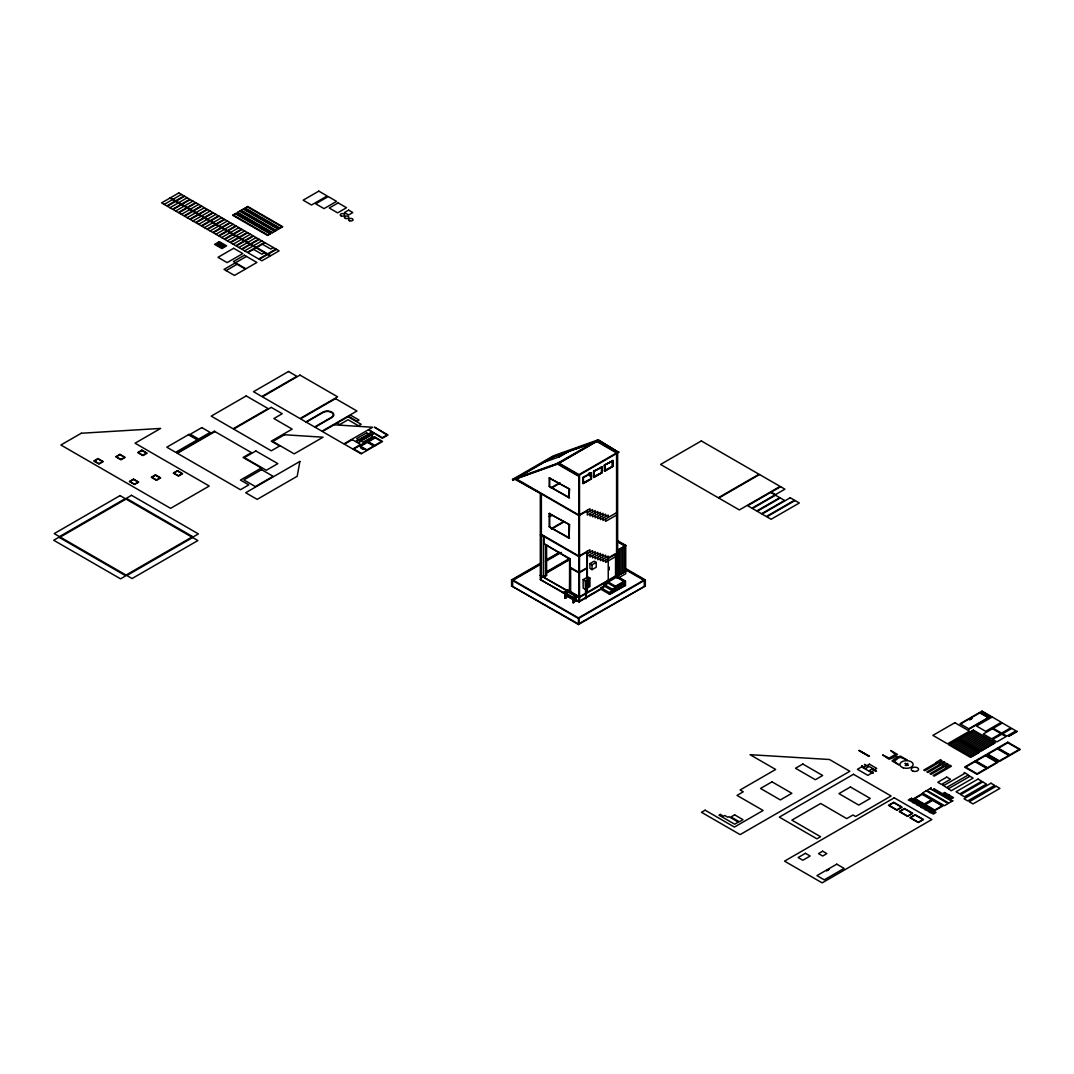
<?xml version="1.0" encoding="UTF-8"?>
<svg xmlns="http://www.w3.org/2000/svg" width="1074" height="1074" viewBox="0 0 1074 1074"><rect width="100%" height="100%" fill="white"/><g stroke="black" fill="none" stroke-linecap="round" stroke-linejoin="round"><path stroke-width="1.5" d="M587.33 510.231L587.33 515.05L595.171 510.539L595.171 512.942M592.553 514.459L592.553 516.862L600.393 512.338L600.393 514.755M595.171 515.359L595.171 517.775L603.011 513.251L603.011 515.654M597.788 516.258L597.788 518.675L605.615 514.151L605.615 516.567M600.393 517.171L600.393 519.588L608.233 515.064L608.233 517.467M603.011 518.071L603.011 520.487L616.583 512.647M164.188 204.409L172.552 199.576M173.075 199.281L181.425 194.448M169.934 207.725L178.297 202.892M178.821 202.597L187.171 197.764M175.68 211.041L184.043 206.208M184.567 205.913L192.917 201.093M181.425 214.357L189.789 209.537M190.313 209.229L198.663 204.409M187.171 217.673L195.535 212.853M196.059 212.545L204.409 207.725M192.917 220.989L201.281 216.169M201.805 215.861L210.155 211.041M198.663 224.305L207.027 219.485M207.55 219.177L215.901 214.357M204.409 227.634L212.773 222.801M213.296 222.506L221.647 217.673M210.155 230.95L218.519 226.117M219.042 225.822L227.393 220.989M215.901 234.266L224.265 229.433M224.788 229.138L233.152 224.305M221.647 237.582L230.011 232.749M230.534 232.454L238.898 227.634M219.566 245.127L218.519 245.718L216.424 244.523L217.472 243.919L219.848 245.409L218.747 245.745L219.593 245.261M227.393 240.898L235.756 236.079M236.28 235.77L244.644 230.95M222.694 246.926L221.647 247.53L219.566 246.322L220.613 245.718L222.989 247.221L221.888 247.544L222.721 247.06M233.152 244.214L241.502 239.395M242.026 239.086L250.39 234.266M238.898 247.53L247.248 242.711M247.772 242.402L256.136 237.582M244.644 250.846L252.994 246.027M253.518 245.718L261.881 240.898M235.501 262.768L246.47 256.431M226.09 270.608L237.059 264.271M264.486 252.659L261.881 254.162L253.518 249.343M273.373 247.53L270.755 249.047L262.405 244.214M177.371 453.295L214.988 431.587M305.862 421.921L322.75 412.174A6.498 3.759 0 0 1 331.933 412.174A6.498 3.759 0 0 1 331.933 417.491L315.058 427.224M306.278 422.163L323.167 412.416A5.907 3.41 0 0 1 331.517 412.416A5.907 3.41 0 0 1 331.517 417.249L314.642 426.996M557.554 464.075L512.862 480.065L512.54 479.407L553.285 455.873L598.111 439.843L618.678 452.329L577.933 475.849L557.554 464.089L557.366 463.377L598.111 439.843L618.678 452.329M512.862 480.065L553.607 456.531L598.299 440.555L557.554 464.089M587.33 551.848L578.98 556.681L540.84 534.664L540.84 493.637L514.714 479.165L553.499 456.92M558.816 456.974L567.703 451.845M568.347 451.617L559.46 456.745L544.625 462.048M549.203 477.957L569.569 489.113L569.045 497.866L549.203 486.401L549.203 477.957L569.569 489.113M549.203 486.401L569.569 497.557M550.962 487.797L559.648 482.79M551.486 488.093L560.172 483.085M512.54 479.407L557.366 463.377L577.933 475.245L618.678 451.724M582.9 477.5L591.25 473.285L591.25 478.709L583.41 483.233L582.9 477.5L591.25 473.285M593.6 471.325L601.964 467.096L601.964 472.533L594.123 477.057L593.6 471.325L601.964 467.096M604.313 465.136L612.677 460.921L612.677 466.344L604.837 470.868L604.313 465.136L612.677 460.921M582.9 482.938L591.25 478.709M593.6 476.749L601.964 472.533M604.313 470.573L612.677 466.344M549.203 513.547L569.569 524.703L569.045 538.275L549.203 526.824L549.203 513.547L569.569 524.703M551.982 514.956L549.15 516.594L552.506 515.265M549.203 526.824L569.569 537.98M616.583 575.382L578.98 597.09L540.316 575.382L569.569 592.271L570.093 558.789L543.981 543.712L543.981 536.476L540.84 534.664M551.486 528.515L563.058 521.83M551.486 529.12L564.508 521.602M587.33 510.835L578.98 515.654L515.238 478.87M587.33 512.647L592.553 509.626L592.553 512.043M543.981 543.712L569.569 559.098L569.569 592.271M616.583 515.064L605.615 521.387L605.615 518.984M625.404 568.401L645.326 579.906L645.326 585.934L578.456 624.544L511.586 585.934L511.586 579.906L541.457 562.655M545.726 560.185L559.326 552.345M541.256 563.38L512.634 579.906L512.634 585.934M545.538 560.897L559.849 552.64M512.634 580.51L541.256 563.984M545.538 561.501L561.286 552.412M511.586 585.934L578.98 624.236L578.98 618.208L512.11 579.598L512.11 585.639M546.585 571.757L569.569 558.493M545.673 572.885L570.294 558.681M545.699 573.476L570.294 559.272M543.457 576.59L546.585 575.382L546.585 544.666M546.585 575.382L543.457 577.194L543.457 536.168M540.316 579.598L573.758 598.299L577.933 596.486L573.758 598.903L540.316 579.598L540.316 493.946M587.33 556.077L595.171 551.553L595.171 553.969M589.948 563.622L594.123 561.205L596.218 562.414L596.218 567.233L592.043 569.65L589.948 568.441L589.948 563.622L592.043 564.817L596.218 562.414M586.807 567.837L578.98 572.361L570.093 567.233M616.583 550.653L625.726 545.364L625.726 573.717L617.899 578.242M586.807 568.441L578.98 572.966L570.616 568.146M616.583 551.244L625.726 545.968L617.188 541.041M608.233 557.889L615.55 553.66L615.55 576.59M616.583 553.66L603.011 561.501L603.011 559.098M616.583 556.077L605.615 562.414L605.615 559.997M583.155 579.598L587.854 576.886L589.948 578.094L589.948 586.538L585.249 589.25L583.155 588.042L583.155 579.598L585.249 580.806L589.948 578.094M567.488 589.854L563.3 592.875L567.488 589.854L577.933 595.882M568.012 591.358L564.87 593.17L564.87 598.003L565.917 598.003L565.917 593.17L573.234 597.399L573.758 602.527L573.758 600.111L565.394 595.291M568.522 591.667L565.394 593.479L565.394 598.299M586.028 583.974L587.075 583.37L587.075 580.953L586.028 581.558L586.136 584.363L586.968 583.585M588.122 582.766L589.156 582.162L589.156 579.759L588.122 580.349L588.216 583.155L589.062 582.377M564.87 598.003L565.917 598.003M567.488 596.486L568.012 596.795M586.028 587.599L587.075 586.995L587.075 584.578L586.028 585.182L586.136 587.988L586.968 587.196M568.012 591.962L575.315 596.191L575.839 601.319L576.362 596.191L572.711 597.694L573.234 602.823M573.234 598.003L576.362 596.191M573.234 599.816L575.839 598.903L573.758 600.111M578.98 597.694L616.583 575.986L625.471 581.115L625.471 585.33L609.804 594.378L600.916 589.25L600.916 587.747L606.837 584.323M617.375 575.53L625.726 571.314L616.583 576.59M572.711 602.527L573.758 602.527M575.315 601.01L576.362 601.01M604.058 584.431L612.932 589.559L612.932 591.062L604.058 585.934L604.058 584.431L616.583 577.194L624.947 582.014L612.408 589.25L612.408 590.767M578.98 601.319L605.011 586.283M574.684 599.44L578.98 601.923L602.648 588.257M585.249 580.806L585.773 598.607L586.283 588.471M616.06 586.538L616.06 587.747L607.186 582.618L607.186 581.41L616.06 586.538L625.471 581.115M612.932 589.559L616.06 587.747M624.947 583.518L609.28 592.566L609.28 594.083L625.471 585.33M600.916 587.747L609.804 592.875L612.932 591.062M645.326 579.906L578.456 618.503L511.586 579.906M578.456 623.94L644.803 586.243L644.803 580.202L625.672 569.166M960.465 723.997L979.783 712.841L988.147 717.66L968.815 728.816M980.844 713.431L983.448 711.928M982.415 714.344L985.019 712.841M983.985 715.244L986.576 713.74M985.543 716.143L988.147 714.64M987.113 717.056L989.718 715.553M924.284 804.601L932.648 799.768M553.379 456.853L597.265 441.159M552.855 457.148L596.741 441.468L617.107 453.228L617.107 576.563M514.714 479.165L559.124 463.176L579.504 474.936L579.504 601.615L574.63 598.809M540.316 534.959L541.363 534.959M540.316 575.382L541.363 575.382M247.248 206.812L282.247 227.03M245.154 208.02L280.166 228.225M243.328 209.081L278.327 229.286M241.247 210.289L276.246 230.494M239.677 211.189L274.675 231.393M237.582 212.397L272.581 232.602M235.233 213.753L270.232 233.957M233.152 214.961L268.151 235.166M588.418 473.459L591.156 475.03M588.821 474.292L591.68 475.943M578.98 475.245L558.413 463.377L597.077 441.052L617.631 452.919L617.631 577.933M972.346 730.709L994.282 743.369M970.775 731.609L992.725 744.282M997.316 748.202L1009.855 755.438M969.204 732.522L991.154 745.181M967.647 733.421L989.584 746.094M966.076 734.321L988.013 746.994M964.506 735.234L986.456 747.893M962.948 736.133L984.885 748.806M515.882 478.628L578.98 515.064L589.948 508.727L589.948 511.13M961.378 737.046L983.314 749.706M959.807 737.945L981.743 750.619M617.188 540.437L625.726 545.364M616.664 541.336L625.202 546.277M956.276 740.281L978.226 752.955M954.719 741.181L976.655 753.854M953.148 742.094L975.085 754.754M951.577 742.993L973.514 755.666M950.007 743.906L971.957 756.566M975.004 761.077L987.543 768.313M625.672 569.77L644.279 580.51M616.06 576.282L624.947 581.41M541.363 534.355L578.98 556.077L589.948 549.74L589.948 552.157M366.878 441.468L374.719 445.992M359.038 445.992L366.878 450.516M353.816 449.013L361.656 453.537M858.985 750.619L868.906 756.338M188.406 434.728L197.28 439.857M558.936 462.464L559.124 463.176M644.279 585.934L644.279 579.906L578.456 617.912L578.456 624.544M625.202 545.673L625.202 571.61M624.947 585.639L624.947 580.806L615.55 586.243L615.55 587.438M624.289 546.8L624.289 572.133M622.732 547.713L622.732 573.046M621.161 548.613L621.161 573.946M619.591 549.512L619.591 574.845M618.02 550.425L618.02 575.758M616.583 452.919L616.583 577.933M612.153 460.612L612.153 466.049M609.804 592.875L609.804 594.378M608.233 580.806L608.233 556.077L600.393 560.601L600.393 558.185M605.615 557.581L605.615 555.177L597.788 559.702L597.788 557.285M604.837 465.445L604.837 470.868M603.011 556.681L603.011 554.265L595.171 558.789L595.171 556.372M601.44 466.801L601.44 472.224M600.393 555.768L600.393 553.365L592.553 557.889L592.553 555.473M597.788 513.855L597.788 511.439L589.948 515.963L589.948 513.547M597.788 554.869L597.788 552.452L589.948 556.976L589.948 554.573M594.123 471.62L594.123 477.057M592.553 553.056L592.553 550.653L587.33 553.66L587.33 551.244L587.33 577.718M592.043 564.817L592.043 569.65M590.727 472.976L590.727 478.413M589.425 472.681L589.425 475.997M589.062 586.001L588.216 586.485M587.33 587.424L587.33 592.271M586.807 552.157L586.807 578.027M586.807 587.72L586.807 592.566M586.028 588.633L586.028 598.446M585.773 588.176L585.773 598.607M583.41 477.809L583.41 483.233M578.98 474.641L578.98 601.923M575.839 595.882L575.839 601.319M570.616 567.542L570.616 592.271M569.045 489.422L569.045 497.866M569.045 525.011L569.045 538.275M549.727 477.662L549.727 486.106M549.727 513.251L549.727 526.515M549.673 513.573L549.673 516.903M545.538 544.666L545.538 575.382M541.363 493.946L541.363 579.598M540.84 575.073L540.84 579.302M299.888 461.444L297.189 476.279L257.169 499.37L245.678 492.738L299.888 461.444M169.934 198.072L161.583 202.892L166.806 205.913L175.156 201.093L169.934 198.072M178.821 192.944L170.457 197.764L175.68 200.784L184.043 195.965L178.821 192.944M175.68 201.388L167.329 206.221L172.552 209.229L180.902 204.409L175.68 201.388M184.567 196.26L176.203 201.093L181.425 204.1L189.789 199.281L184.567 196.26M181.425 204.704L173.075 209.537L178.297 212.545L186.648 207.725L181.425 204.704M190.313 199.576L181.949 204.409L187.171 207.416L195.535 202.597L190.313 199.576M187.171 208.02L178.821 212.853L184.043 215.861L192.394 211.041L187.171 208.02M196.059 202.892L187.695 207.725L192.917 210.732L201.281 205.913L196.059 202.892M192.917 211.336L184.567 216.169L189.789 219.19L198.14 214.357L192.917 211.336M201.805 206.208L193.441 211.041L198.663 214.062L207.027 209.229L201.805 206.208M198.663 214.666L190.313 219.485L195.535 222.506L203.885 217.673L198.663 214.666M207.55 209.537L199.187 214.357L204.409 217.378L212.773 212.545L207.55 209.537M204.409 217.982L196.059 222.801L201.281 225.822L209.631 220.989L204.409 217.982M213.296 212.853L204.933 217.673L210.155 220.694L218.519 215.861L213.296 212.853M210.155 221.298L201.805 226.117L207.027 229.138L215.377 224.305L210.155 221.298M219.042 216.169L210.679 220.989L215.901 224.01L224.265 219.177L219.042 216.169M215.901 224.614L207.55 229.433L212.773 232.454L221.137 227.634L215.901 224.614M224.788 219.485L216.424 224.305L221.647 227.326L230.011 222.506L224.788 219.485M235.756 213.458L232.628 215.256L267.627 235.475L270.755 233.662L235.756 213.458M240.2 210.893L237.059 212.692L272.058 232.91L275.199 231.098L240.2 210.893M243.852 208.772L240.724 210.585L275.723 230.789L278.851 228.99L243.852 208.772M247.772 206.517L244.644 208.329L279.643 228.534L282.771 226.721L247.772 206.517M221.647 227.93L213.296 232.749L218.519 235.77L226.882 230.95L221.647 227.93M230.534 222.801L222.17 227.634L227.393 230.642L235.756 225.822L230.534 222.801M227.393 231.246L219.042 236.079L224.265 239.086L232.628 234.266L227.393 231.246M236.28 226.117L227.916 230.95L233.152 233.957L241.502 229.138L236.28 226.117M219.297 241.65L214.599 244.362L221.915 248.591L226.614 245.879L219.297 241.65M233.152 234.562L224.788 239.395L230.011 242.402L238.374 237.582L233.152 234.562M242.026 229.433L233.662 234.266L238.898 237.273L247.248 232.454L242.026 229.433M219.566 242.711L218.519 243.315L220.613 244.523L221.647 243.919L219.566 242.711M221.674 244.053L220.841 244.536L221.674 244.053M222.694 244.523L221.647 245.127L223.741 246.322L224.788 245.718L222.694 244.523M318.817 191.132L303.15 200.18L311.5 205.013L327.181 195.965L318.817 191.132M224.815 245.865L223.983 246.335L224.815 245.865M238.898 237.878L230.534 242.711L235.756 245.718L244.12 240.898L238.898 237.878M247.772 232.749L239.408 237.582L244.644 240.603L252.994 235.77L247.772 232.749M244.644 241.194L236.28 246.027L241.502 249.047L249.866 244.214L244.644 241.194M253.518 236.079L245.167 240.898L250.39 243.919L258.74 239.086L253.518 236.079M233.662 248.282L217.995 257.33L227.138 262.62L242.805 253.571L233.662 248.282M328.228 196.555L315.689 203.805L324.039 208.625L336.578 201.388L328.228 196.555M250.39 244.523L242.026 249.343L247.248 252.363L255.612 247.53L250.39 244.523M259.264 239.395L250.913 244.214L256.136 247.235L264.486 242.402L259.264 239.395M256.136 247.839L247.772 252.659L258.74 258.995L267.104 254.162L256.136 247.839M265.01 242.711L256.659 247.53L267.627 253.867L275.978 249.047L265.01 242.711M244.375 255.223L233.407 261.559L245.946 268.795L256.914 262.459L244.375 255.223M338.149 202.892L329.262 208.02L337.625 212.853L346.513 207.725L338.149 202.892M234.978 263.063L224.01 269.399L234.454 275.427L245.422 269.104L234.978 263.063M267.627 254.471L259.264 259.29L261.881 260.807L270.232 255.974L267.627 254.471M276.501 249.343L268.151 254.162L270.755 255.679L279.119 250.846L276.501 249.343M348.594 210.128L344.418 212.545L348.594 214.961L352.782 212.545L348.594 210.128M81.262 433.252L60.882 445.012L170.591 508.351L209.242 486.025L135.069 443.2L160.657 428.419L81.262 433.252M97.976 458.585L93.8 461.001L99.023 464.008L103.198 461.592L97.976 458.585M98.043 458.92L94.378 461.028L98.956 463.673L102.607 461.565L98.043 458.92M119.912 454.356L115.737 456.772L120.959 459.793L125.134 457.376L119.912 454.356M119.979 454.705L116.328 456.812L120.892 459.444L124.557 457.336L119.979 454.705M141.889 450.154L137.714 452.57L142.936 455.591L147.111 453.174L141.889 450.154M141.956 450.503L138.291 452.61L142.869 455.242L146.52 453.134L141.956 450.503M246.201 395.93L211.202 416.135L233.152 428.794L268.151 408.59L246.201 395.93M288.517 371.497L253.518 391.701L261.881 396.521L296.88 376.316L288.517 371.497M189.051 434.352L166.806 447.2L175.68 452.329L197.925 439.481L189.051 434.352M201.805 427.586L190.313 434.232L198.663 439.051L210.155 432.419L201.805 427.586M300.008 375.108L262.405 396.83L300.008 418.538L337.625 396.83L300.008 375.108M214.344 431.211L176.727 452.933L240.455 489.717L248.819 484.898L240.455 480.078L261.358 468.009L243.073 457.457L251.423 452.624L214.344 431.211M133.498 479.098L129.323 481.501L134.545 484.522L138.721 482.105L133.498 479.098M133.565 479.434L129.9 481.541L134.478 484.186L138.13 482.065L133.565 479.434M271.279 407.382L233.662 429.103L271.279 450.812L279.643 445.992L271.279 441.159L292.182 429.103L273.897 418.538L282.247 413.718L271.279 407.382M155.435 474.869L151.259 477.286L156.482 480.293L160.657 477.89L155.435 474.869M120.046 495.611L54.224 533.603L59.446 536.624L125.269 498.618L120.046 495.611M155.502 475.205L151.85 477.326L156.415 479.957L160.08 477.849L155.502 475.205M58.922 537.228L53.7 540.249L120.57 578.846L125.792 575.839L58.922 537.228M131.538 495.302L126.316 498.323L193.186 536.919L198.408 533.912L131.538 495.302M126.047 499.074L60.225 537.081L126.047 575.073L191.87 537.081L126.047 499.074M177.411 470.667L173.236 473.084L178.459 476.091L182.634 473.688L177.411 470.667M177.478 471.003L173.827 473.11L178.391 475.755L182.043 473.647L177.478 471.003M335.531 398.642L300.532 418.847L321.958 431.211L356.957 411.006L335.531 398.642M255.867 450.973L244.375 457.605L266.312 470.264L277.817 463.632L255.867 450.973M284.503 434.742L272.796 441.495L294.209 453.859L323.046 437.212L284.503 434.742M334.121 424.794L322.428 431.547L343.841 443.911L372.678 427.264L334.121 424.794M348.07 416.739L337.102 423.062L339.72 424.579L348.07 419.746L358.528 425.787L361.132 424.27L348.07 416.739M350.688 415.222L348.594 416.43L356.957 421.263L359.038 420.055L350.688 415.222M261.613 469.66L243.852 479.917L255.343 486.562L273.105 476.306L261.613 469.66M352.259 439.655L344.418 444.18L352.782 449.013L360.609 444.488L352.259 439.655M369.228 430.15L382.29 438.299L388.036 434.983L374.45 427.143L386.989 434.983L382.29 437.695L369.228 430.15M366.623 432.876L356.689 438.595L358.783 439.803L368.704 434.071L366.623 432.876M358.26 439.803L356.165 441.011L358.783 442.528L360.877 441.32L358.26 439.803M370.798 432.567L368.704 433.775L371.322 435.279L373.416 434.071L370.798 432.567M368.973 434.232L359.038 439.964L360.609 440.864L370.543 435.131L368.973 434.232M367.402 435.735L361.656 439.051L367.402 435.735M192.662 537.524L126.839 575.53L132.062 578.55L197.885 540.544L192.662 537.524M370.798 435.279L360.877 441.011L362.958 442.219L372.893 436.487L370.798 435.279M374.719 436.943L353.292 449.308L361.132 453.832L382.559 441.468L374.719 436.943M364.663 443.2L362.045 444.703L364.663 443.2M372.49 438.675L369.886 440.179L372.49 438.675M367.402 442.367L360.609 446.287L366.878 449.912L373.671 445.992L367.402 442.367M375.242 437.843L368.449 441.763L374.719 445.388L381.512 441.468L375.242 437.843M360.998 447.871L363.616 449.388L360.998 447.871M591.519 472.829L583.155 477.662L583.155 483.689L591.519 478.87L591.519 472.829M602.219 466.653L593.868 471.473L593.868 477.5L602.219 472.681L602.219 466.653M612.932 460.464L604.568 465.297L604.568 471.325L612.932 466.492L612.932 460.464M701.335 440.931L660.577 464.451L718.264 497.759L759.009 474.238L701.335 440.931M759.533 474.533L718.788 498.054L739.355 509.935L780.1 486.401L759.533 474.533M609.173 567.3L608.851 569.891L609.173 567.3M589.156 583.37L588.122 583.974L588.122 586.391L589.156 585.786L589.156 583.37M770.702 492.442L747.665 505.733L751.934 508.203L774.972 494.899L770.702 492.442M780.623 486.71L771.226 492.134L775.495 494.604L784.893 489.18L780.623 486.71M775.495 495.208L752.458 508.512L756.727 510.969L779.764 497.678L775.495 495.208M780.288 497.974L757.251 511.278L761.52 513.748L784.557 500.444L780.288 497.974M790.249 497.759L762.043 514.043L766.312 516.513L794.532 500.229L790.249 497.759M795.055 500.524L766.836 516.809L771.105 519.279L799.324 502.994L795.055 500.524M705.135 810.185L701.483 812.293L740.134 834.605L849.843 771.266L829.464 759.506L750.068 754.686L775.656 769.467L740.134 789.967L743.275 791.78L737.006 795.404L763.117 810.481L734.388 827.074L705.135 810.185M772.005 781.832L760.513 788.464L780.368 799.929L791.86 793.297L772.005 781.832M802.828 764.03L795.512 768.259L815.367 779.724L822.671 775.495L802.828 764.03M720.292 814.401L718.976 815.153L734.656 824.201L738.308 822.093L728.91 816.67L727.863 817.274L724.722 815.461L723.42 816.213L720.292 814.401M734.656 814.857L730.991 816.965L739.355 821.798L743.007 819.677L734.656 814.857M859.24 750.457L869.175 756.19L859.24 750.457M861.858 765.843L865.51 768.554L868.651 766.742L864.463 764.339L866.033 765.843L863.952 767.051L861.858 765.843M861.59 766.903L857.414 769.306L867.859 775.347L872.048 772.931L861.59 766.903M882.882 755.062L889.151 759.278L893.85 757.479L893.326 756.566L895.689 756.418L894.897 755.962L897.515 754.458L890.722 750.538L895.421 754.458L889.151 758.083L882.882 755.062M869.43 764.191L867.336 765.386L874.652 769.615L876.746 768.407L869.43 764.191M853.494 774.287L779.321 817.113L816.925 838.834L820.59 836.727L791.86 820.133L820.697 803.486L846.715 818.616L852.971 815.005L855.589 816.509L891.111 796.009L853.494 774.287M872.303 768.863L869.175 770.676L873.35 773.079L871.779 771.575L873.874 770.367L876.478 771.266L872.303 768.863M954.84 722.708L932.903 735.381L947.536 743.826L969.473 731.166L954.84 722.708M896.991 757.17L892.024 760.942L898.817 764.863L894.118 760.942L896.991 759.278L896.199 758.835L900.388 757.318L907.181 760.043L900.388 756.123L896.991 757.17M850.42 786.987L838.928 793.619L858.77 805.084L870.262 798.452L850.42 786.987M982.012 711.109L960.062 723.769L969.204 729.045L991.154 716.385L982.012 711.109M971.822 718.493L969.728 719.701L971.822 718.493M905.221 763.426L906 764.487L905.221 765.547L908.349 765.238L907.047 764.487L907.825 763.426L906.523 764.191L905.221 763.426M992.201 716.989L976.521 726.037L985.664 731.313L1001.344 722.265L992.201 716.989M973.393 730.105L958.76 738.55L980.71 751.209L995.329 742.765L973.393 730.105M957.713 739.449L948.57 744.725L970.52 757.398L979.663 752.122L957.713 739.449M992.457 728.749L983.314 734.025L991.678 738.845L1000.82 733.569L992.457 728.749M1002.378 723.017L993.235 728.293L1001.599 733.126L1010.741 727.836L1002.378 723.017M940.475 759.842L936.3 762.258L937.87 763.158L942.046 760.741L940.475 759.842M936.3 762.862L923.761 770.098L924.808 770.702L937.347 763.453L936.3 762.862M943.616 761.654L939.428 764.057L940.999 764.97L945.174 762.553L943.616 761.654M939.428 764.661L926.902 771.911L927.936 772.501L940.475 765.265L939.428 764.661M946.744 763.453L942.569 765.869L944.14 766.782L948.315 764.366L946.744 763.453M942.569 766.474L930.03 773.71L931.077 774.314L943.616 767.078L942.569 766.474M1001.867 734.173L992.725 739.449L996.9 741.865L1006.043 736.589L1001.867 734.173M1011.789 728.441L1002.646 733.717L1006.821 736.133L1015.964 730.857L1011.789 728.441M949.886 765.265L945.697 767.682L947.268 768.581L951.443 766.178L949.886 765.265M894.239 797.807L784.544 861.147L822.16 882.868L931.856 819.529L894.239 797.807M945.697 768.286L933.158 775.522L934.205 776.126L946.744 768.89L945.697 768.286M805.433 853.306L798.13 857.535L802.828 860.247L810.145 856.018L805.433 853.306M893.729 802.332L888.493 805.352L896.857 810.185L902.079 807.165L893.729 802.332M893.729 802.64L889.017 805.352L896.857 809.877L901.556 807.165L893.729 802.64M1017.145 731.381L1008.781 736.214L1017.145 731.381M946.758 777.106L937.79 782.288L941.522 784.45L950.503 779.268L946.758 777.106M985.462 755.049L964.559 767.105L977.098 774.354L998.001 762.285L985.462 755.049M1007.761 742.174L986.872 754.23L999.397 761.466L1020.3 749.41L1007.761 742.174M910.322 798.868L908.282 800.049L912.551 801.902L910.322 798.868M911.383 798.264L913.075 801.593L915.115 800.425L911.383 798.264M975.004 761.681L965.607 767.105L977.098 773.75L986.509 768.313L975.004 761.681M985.462 755.653L976.051 761.077L987.543 767.709L996.954 762.285L985.462 755.653M997.316 748.806L987.905 754.23L999.397 760.862L1008.808 755.438L997.316 748.806M1007.761 742.765L998.364 748.202L1009.855 754.834L1019.253 749.41L1007.761 742.765M926.191 790.826L922.459 792.988L944.449 805.688L948.194 803.527L926.191 790.826M931.077 788.007L926.902 790.424L948.839 803.084L953.014 800.68L951.443 800.976L930.554 788.92L931.077 788.007M822.671 851.199L818.495 853.615L822.671 856.018L826.859 853.615L822.671 851.199M922.19 793.74L913.84 798.559L934.729 810.628L943.093 805.809L922.19 793.74M922.19 794.344L914.887 798.559L924.284 803.996L931.601 799.768L922.19 794.344M934.205 788.92L933.158 789.524L941.522 794.344L942.569 793.74L934.205 788.92M915.558 800.68L917.25 804.01L919.304 802.828L915.558 800.68M942.771 784.879L946.436 787.591L968.372 774.918L964.197 772.515L964.721 773.414L943.818 785.483L942.771 784.879M914.498 801.285L912.457 802.466L916.726 804.319L914.498 801.285M904.429 808.521L899.207 811.541L907.57 816.361L912.793 813.34L904.429 808.521M904.429 808.829L899.73 811.541L907.57 816.065L912.269 813.34L904.429 808.829M918.686 803.701L916.646 804.882L920.915 806.722L918.686 803.701M919.733 803.084L921.438 806.426L923.479 805.245L919.733 803.084M947.536 788.034L951.188 790.759L973.125 778.086L968.949 775.67L969.473 776.583L948.57 788.638L947.536 788.034M944.664 792.531L943.093 793.444L947.268 795.847L948.839 794.948L944.664 792.531M943.093 794.048L942.046 794.639L950.409 799.472L951.443 798.868L943.093 794.048M922.861 806.104L920.821 807.286L925.09 809.138L922.861 806.104M923.922 805.5L925.613 808.843L927.654 807.661L923.922 805.5M932.648 800.372L925.332 804.601L934.729 810.024L942.046 805.809L932.648 800.372M915.142 814.71L909.92 817.717L918.27 822.55L923.506 819.529L915.142 814.71M915.142 815.005L910.443 817.717L918.27 822.241L922.982 819.529L915.142 815.005M949.362 795.243L947.792 796.156L951.967 798.559L953.537 797.66L949.362 795.243M927.037 808.521L924.996 809.702L929.265 811.555L927.037 808.521M928.097 807.916L929.789 811.246L931.829 810.064L928.097 807.916M978.065 779.066L956.075 791.766L959.807 793.928L981.797 781.228L978.065 779.066M836.78 864.167L816.925 875.632L824.241 879.848L844.097 868.396L836.78 864.167M828.792 869.51L826.698 870.719L828.792 869.51M931.225 810.937L929.171 812.119L933.454 813.971L931.225 810.937M932.272 810.32L933.977 813.662L936.018 812.481L932.272 810.32M982.71 781.939L960.72 794.626L964.452 796.787L986.456 784.087L982.71 781.939M990.953 783.201L964.022 798.761L967.755 800.909L994.685 785.363L990.953 783.201M996.175 786.222L969.245 801.768L972.99 803.929L999.921 788.383L996.175 786.222M903.194 767.816A6.645 3.84 0 0 0 913.169 764.487A6.645 3.84 0 0 0 903.194 761.157A6.645 3.84 0 0 0 903.194 767.816M913.034 771.159A3.692 2.135 0 0 0 918.579 769.306A3.692 2.135 0 0 0 913.034 767.467A3.692 2.135 0 0 0 913.034 771.159M349.52 220.747A2.215 1.275 0 0 0 353.024 219.848A2.215 1.275 0 0 0 349.909 218.546A2.215 1.275 0 0 0 349.52 220.747M341.156 215.914A2.215 1.275 0 0 0 344.66 215.015A2.215 1.275 0 0 0 341.559 213.713A2.215 1.275 0 0 0 341.156 215.914M345.533 218.411A2.215 1.275 0 0 0 348.849 217.297A2.215 1.275 0 0 0 345.533 216.183A2.215 1.275 0 0 0 345.533 218.411"/></g></svg>
